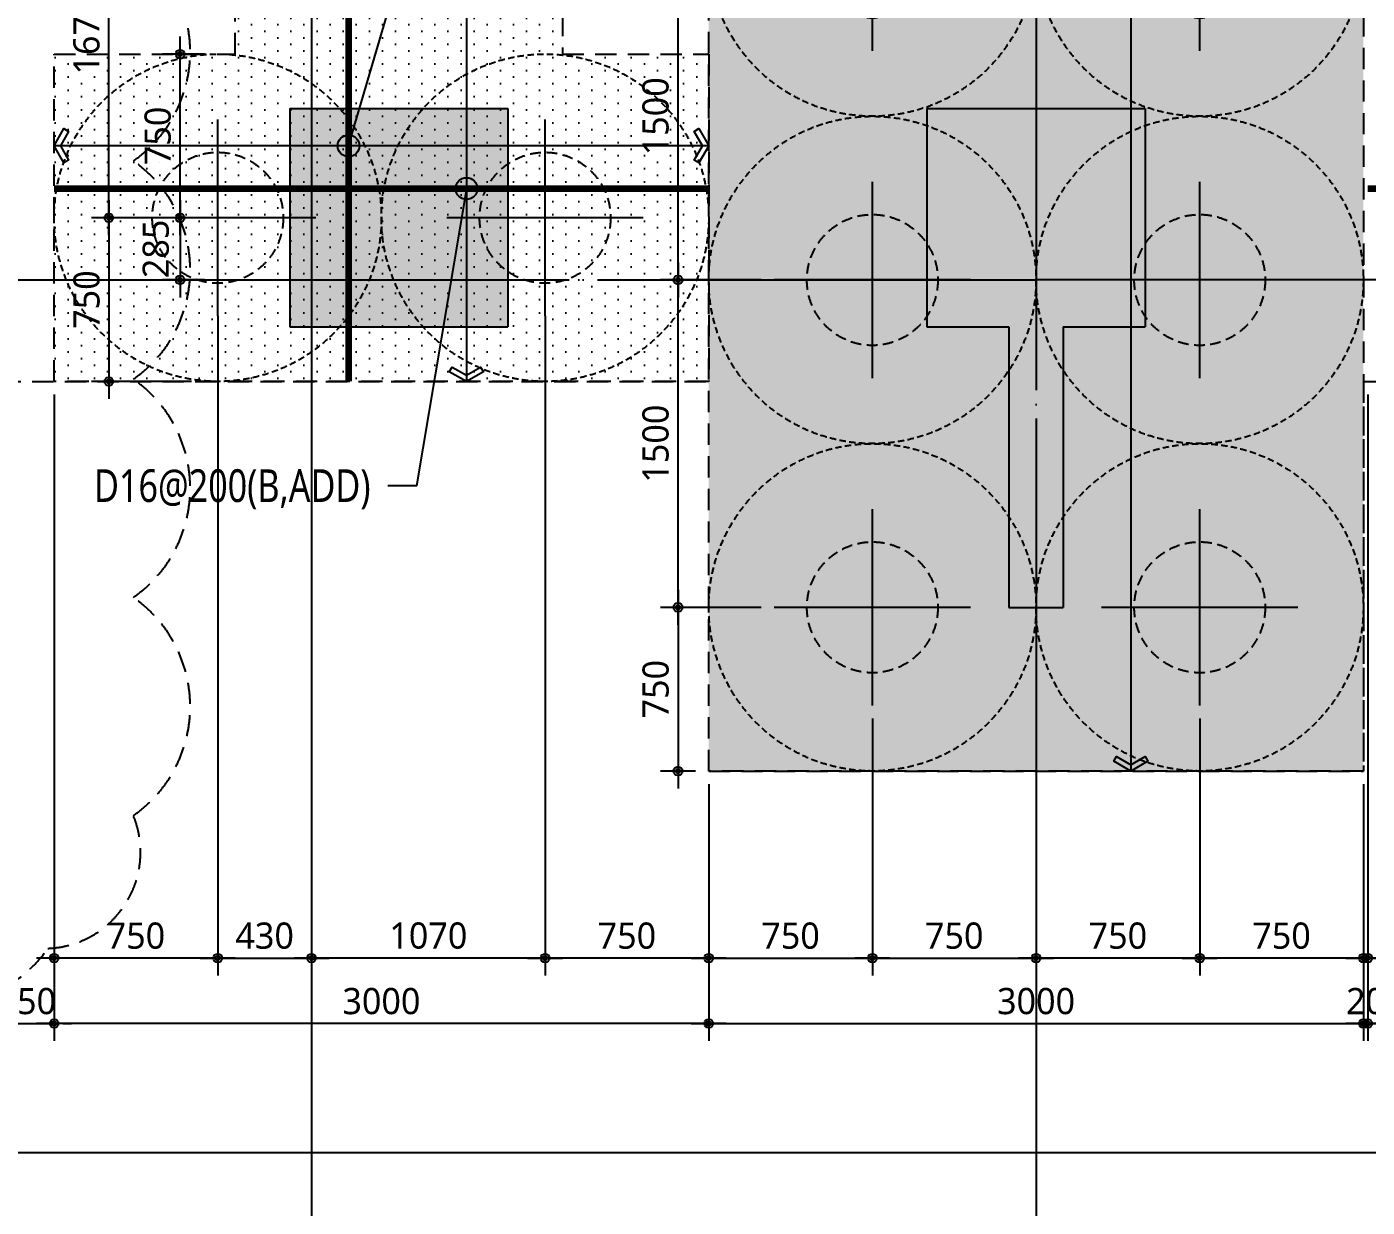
# Model space of a CAD drawing. Header units: millimetres. Extents: x 262481 to 2519995, y -394348 to 364571.
# Drawn here: x 497559 to 503702, y -79860 to -74452 of the extents above; entities that cross this region are included whole.
import ezdxf
from ezdxf.enums import TextEntityAlignment as Align
from ezdxf.xclip import XClip

# ---------------------------------------------------------------- set-up
doc = ezdxf.new("R2010")
doc.units = ezdxf.units.MM
doc.header["$LTSCALE"] = 65
doc.header["$XCLIPFRAME"] = 0
for name, pattern in [('CEN', [62, 60, -1, 0, -1]), ('HID2', [7.5, 6, -1.5]), ('XS-기초$0$CEN', [62, 60, -1, 0, -1]), ('XS-기초$0$HID', [2.3, 1.5, -0.8])]:
    doc.linetypes.add(name, pattern=pattern)
doc.layers.get('Defpoints').update_dxf_attribs({"color": 145})
for name, color, linetype in [('BAR-B', 2, 'HID2'), ('CEN', 1, 'CEN'), ('DIM', 7, 'Continuous'), ('DOT', 3, 'Continuous'), ('LEADER', 7, 'Continuous'), ('T', 1, 'Continuous'), ('XS-기초$0$252', 252, 'Continuous'), ('XS-기초$0$CEN', 1, 'XS-기초$0$CEN'), ('XS-기초$0$PILE', 3, 'XS-기초$0$HID'), ('XS-기초$0$WALL', 11, 'Continuous'), ('XS-기초$0$기초연단', 3, 'Continuous'), ('XS-기초$0$보강구간', 6, 'XS-기초$0$HID')]:
    doc.layers.add(name, color=color, linetype=linetype)
for name, color, linetype, plot in [('DEFPOINT', 144, 'Continuous', False), ('XS-기초$0$0106', 30, 'XS-기초$0$HID', False), ('XS-기초$0$DEFPOINT', 144, 'Continuous', False)]:
    doc.layers.add(name, color=color, linetype=linetype, plot=plot)
doc.styles.add('맑은고딕', font='malgun.ttf')
doc.dimstyles.new('DIM_40', dxfattribs={"dimscale": 40, "dimtxt": 3, "dimasz": 1, "dimexe": 2, "dimexo": 1.5, "dimgap": 1, "dimtad": 1, "dimdec": 0, "dimzin": 0, "dimdsep": 46, "dimtxsty": '맑은고딕', "dimblk1": 'DIMDOT', "dimblk2": 'DIMDOT', "dimsah": 1, "dimcen": 0.09, "dimdle": 2, "dimclrd": 7, "dimclre": 7, "dimclrt": 6, "dimadec": 0, "dimazin": 0, "dimtfac": 1, "dimtdec": 0, "dimtix": 1, "dimtmove": 2, "dimatfit": 3, "dimldrblk": 'DIMDOT', "dimfxl": 0, "dimtolj": 1, "dimtzin": 0, "dimarcsym": 0})

# ---------------------------------------------------------------- blocks, each defined once
blk = doc.blocks.new('XS-기초$0$PILE-600')
at = {"layer": 'XS-기초$0$DEFPOINT', "color": 173, "linetype": 'XS-기초$0$HID', "ltscale": 0.3}
blk.add_circle((0, 0), 750, dxfattribs=at)
at = {"layer": 'XS-기초$0$PILE', "linetype": 'Continuous'}
for p, q in [((0, -450), (0, 450)), ((-450, 0), (450, 0))]:
    blk.add_line(p, q, dxfattribs=at)
at = {"layer": 'XS-기초$0$PILE', "ltscale": 0.5}
blk.add_circle((0, 0), 300, dxfattribs=at)
blk = doc.blocks.new('XS-기초$0$A$C762E058C')
at = {"layer": 'XS-기초$0$252'}
h = blk.add_hatch(color=256, dxfattribs=at)
h.dxf.hatch_style = 1
h.paths.add_polyline_path([(124805, -55785), (124805, -55985), (123925, -55985), (123925, -56285), (125305, -56285), (125305, -57445), (126255, -57445), (126255, -63825), (124900, -63825), (124900, -64125), (125200, -64125), (125200, -64625), (125700, -64625), (125700, -64125), (126255, -64125), (126255, -65410), (126505, -65410), (126505, -64125), (127860, -64125), (127860, -63825), (126505, -63825), (126505, -57445), (127455, -57445), (127455, -56285), (128835, -56285), (128835, -55985), (127155, -55985), (127155, -57145), (126380, -57145), (125605, -57145), (125605, -55985), (125605, -55785)])
h.paths.add_polyline_path([(106100, -55300), (105300, -55300), (105300, -55800), (106100, -55800)])
h.paths.add_polyline_path([(105600, -63900), (105800, -63900), (105800, -65410), (106100, -65410), (106100, -64125), (107400, -64125), (107400, -63825), (106100, -63825), (106100, -60730), (109280, -60730), (109280, -60480), (106100, -60480), (106100, -56285), (106915, -56285), (106915, -55985), (105800, -55985), (105800, -63100), (105600, -63100)])
h.paths.add_polyline_path([(133680, -63250), (133480, -63250), (133480, -55950), (133680, -55950), (133680, -55150), (133480, -55150), (133480, -54495), (133180, -54495), (133180, -55985), (132365, -55985), (132365, -56285), (133180, -56285), (133180, -60480), (130000, -60480), (130000, -60730), (133180, -60730), (133180, -63825), (131880, -63825), (131880, -64125), (133180, -64125), (133180, -65410), (133480, -65410), (133480, -64050), (133680, -64050)])
h.paths.add_polyline_path([(117700, -64625), (117700, -63825), (117200, -63825), (117200, -64625)], flags=17)
h.paths.add_polyline_path([(109700, -63825), (109200, -63825), (108910, -63825), (108910, -64125), (109200, -64125), (109200, -64625), (109700, -64625)])
h.paths.add_polyline_path([(124075, -54635), (124375, -54635), (124375, -46185), (117850, -46185), (117850, -45985), (117050, -45985), (117050, -46185), (116075, -46185), (116075, -46485), (116525, -46485), (116525, -49385), (116825, -49385), (116825, -46485), (121375, -46485), (121375, -49085), (117935, -49085), (117935, -49385), (121850, -49385), (121850, -49085), (121675, -49085), (121675, -46485), (124075, -46485), (124075, -49085), (123420, -49085), (123420, -49385), (124075, -49385), (124075, -51585), (123475, -51585), (123475, -51885), (124075, -51885), (124075, -54185), (119175, -54185), (119175, -51885), (119875, -51885), (119875, -51585), (118875, -51585), (118875, -54185), (116525, -54185), (116525, -54485), (124075, -54485)])
h.paths.add_polyline_path([(120965, -51885), (122285, -51885), (122285, -51585), (120965, -51585)], flags=17)
h.paths.add_polyline_path([(114725, -53185), (113725, -53185), (113725, -53885), (110505, -53885), (110505, -53185), (109505, -53185), (109505, -53885), (108085, -53885), (108085, -53185), (107085, -53185), (107085, -53885), (105800, -53885), (105800, -54185), (114725, -54185)])
h.paths.add_polyline_path([(113025, -65410), (112775, -65410), (112775, -64125), (111420, -64125), (111420, -63825), (112775, -63825), (112775, -57445), (111825, -57445), (111825, -56285), (110445, -56285), (110445, -55985), (112125, -55985), (112125, -57145), (112900, -57145), (113675, -57145), (113675, -55985), (115355, -55985), (115355, -56285), (113975, -56285), (113975, -57445), (113025, -57445), (113025, -63825), (114380, -63825), (114380, -64125), (113025, -64125)])
h.paths.add_polyline_path([(119765, -65410), (119515, -65410), (119515, -64125), (118400, -64125), (118400, -63825), (119515, -63825), (119515, -60730), (116520, -60730), (116520, -60480), (119515, -60480), (119515, -56285), (118885, -56285), (118885, -55985), (119640, -55985), (120395, -55985), (120395, -56285), (119765, -56285), (119765, -60480), (122760, -60480), (122760, -60730), (119765, -60730), (119765, -63825), (120880, -63825), (120880, -64125), (119765, -64125)])
h.paths.add_polyline_path([(122390, -64125), (122390, -63825), (122790, -63825), (122790, -64125)])
h.paths.add_polyline_path([(122510, -63125), (122760, -63125), (122760, -61590), (122510, -61590)], flags=17)
h.paths.add_polyline_path([(122510, -56985), (122760, -56985), (122760, -57815), (122510, -57815)], flags=17)
h.paths.add_polyline_path([(121905, -56285), (122705, -56285), (122705, -55985), (121905, -55985)])
h.paths.add_polyline_path([(130370, -64125), (130370, -63825), (129970, -63825), (129970, -64125)])
h.paths.add_polyline_path([(130250, -63125), (130000, -63125), (130000, -61590), (130250, -61590)])
h.paths.add_polyline_path([(130250, -56985), (130000, -56985), (130000, -57815), (130250, -57815)])
h.paths.add_polyline_path([(130855, -56285), (130055, -56285), (130055, -55985), (130855, -55985)], flags=17)
h.paths.add_polyline_path([(116890, -64125), (116890, -63825), (116490, -63825), (116490, -64125)])
h.paths.add_polyline_path([(116770, -63125), (116520, -63125), (116520, -61590), (116770, -61590)])
h.paths.add_polyline_path([(116770, -56985), (116520, -56985), (116520, -57815), (116770, -57815)])
h.paths.add_polyline_path([(117375, -56285), (116575, -56285), (116575, -55985), (117375, -55985)])
h.paths.add_polyline_path([(109030, -63125), (109280, -63125), (109280, -61590), (109030, -61590)], flags=17)
h.paths.add_polyline_path([(109030, -56985), (109280, -56985), (109280, -57815), (109030, -57815)], flags=17)
h.paths.add_polyline_path([(108425, -56285), (109225, -56285), (109225, -55985), (108425, -55985)])
h.paths.add_polyline_path([(125850, -47200), (125050, -47200), (125050, -47700), (125850, -47700)])
h.paths.add_polyline_path([(114725, -50300), (113725, -50300), (113725, -51300), (114725, -51300)])
h.paths.add_polyline_path([(110505, -50300), (109505, -50300), (109505, -51300), (110505, -51300)])
h.paths.add_polyline_path([(108085, -50300), (107085, -50300), (107085, -51300), (108085, -51300)])
h.paths.add_polyline_path([(110505, -45410), (109505, -45410), (109505, -44410), (110505, -44410)])
h.paths.add_polyline_path([(108085, -45410), (107085, -45410), (107085, -44410), (108085, -44410)])
h.paths.add_polyline_path([(110505, -48330), (109505, -48330), (109505, -47330), (110505, -47330), (110505, -47705), (113005, -47705), (113005, -46805), (114425, -46805), (114425, -45775), (114725, -45775), (114725, -47105), (113305, -47105), (113305, -47830), (113305, -48555), (114725, -48555), (114725, -49850), (114425, -49850), (114425, -48855), (113005, -48855), (113005, -47955), (110505, -47955)])
h.paths.add_polyline_path([(108085, -48330), (107085, -48330), (107085, -47955), (105800, -47955), (105800, -47705), (107085, -47705), (107085, -47330), (108085, -47330)])
h.paths.add_polyline_path([(113725, -44360), (113725, -44610), (113095, -44610), (113095, -44360)])
h.paths.add_polyline_path([(114425, -43755), (114425, -44555), (114725, -44555), (114725, -43755)])
h.paths.add_polyline_path([(133850, -47200), (133050, -47200), (133050, -47700), (133850, -47700)])
h.paths.add_polyline_path([(125850, -39100), (125050, -39100), (125050, -39600), (125850, -39600)])
h.paths.add_polyline_path([(117850, -39100), (117050, -39100), (117050, -39600), (117850, -39600)], flags=17)
h.paths.add_polyline_path([(117485, -34200), (117485, -34500), (118975, -34500), (118975, -36300), (116075, -36300), (116075, -36600), (119275, -36600), (119275, -29350), (105800, -29350), (105800, -29650), (107085, -29650), (107085, -30350), (108085, -30350), (108085, -29650), (109505, -29650), (109505, -30350), (110505, -30350), (110505, -29650), (114425, -29650), (114425, -30465), (114725, -30465), (114725, -29650), (116075, -29650), (116075, -35190), (116375, -35190), (116375, -29650), (118975, -29650), (118975, -34200)])
h.paths.add_polyline_path([(110505, -41290), (109505, -41290), (109505, -42290), (110505, -42290), (110505, -41915), (114425, -41915), (114425, -42545), (114725, -42545), (114725, -41790), (114725, -41035), (114425, -41035), (114425, -41665), (110505, -41665)])
h.paths.add_polyline_path([(108085, -41290), (107085, -41290), (107085, -41665), (105800, -41665), (105800, -41915), (107085, -41915), (107085, -42290), (108085, -42290)])
h.paths.add_polyline_path([(110505, -38170), (109505, -38170), (109505, -39170), (110505, -39170)])
h.paths.add_polyline_path([(108085, -38170), (107085, -38170), (107085, -39170), (108085, -39170)])
h.paths.add_polyline_path([(110505, -36250), (109505, -36250), (109505, -35250), (110505, -35250), (110505, -35625), (113005, -35625), (113005, -34725), (114425, -34725), (114425, -33695), (114725, -33695), (114725, -35025), (113305, -35025), (113305, -35750), (113305, -36475), (114725, -36475), (114725, -37805), (114425, -37805), (114425, -36775), (113005, -36775), (113005, -35875), (110505, -35875)])
h.paths.add_polyline_path([(108085, -36250), (107085, -36250), (107085, -35875), (105800, -35875), (105800, -35625), (107085, -35625), (107085, -35250), (108085, -35250)])
h.paths.add_polyline_path([(110505, -33330), (109505, -33330), (109505, -32330), (110505, -32330)], flags=17)
h.paths.add_polyline_path([(108085, -33330), (107085, -33330), (107085, -32330), (108085, -32330)], flags=17)
h.paths.add_polyline_path([(113725, -39220), (113725, -38970), (113095, -38970), (113095, -39220)])
h.paths.add_polyline_path([(114425, -39825), (114425, -39025), (114725, -39025), (114725, -39825)])
h.paths.add_polyline_path([(113725, -32280), (113725, -32530), (113095, -32530), (113095, -32280)], flags=17)
h.paths.add_polyline_path([(114425, -31675), (114425, -32475), (114725, -32475), (114725, -31675)], flags=17)
edge = h.paths.add_edge_path()
edge.add_line((121375, -49385), (121850, -49385))
edge.add_line((116075, -34200), (116075, -34500))
blk = doc.blocks.new('XS-기초')
at = {"layer": 'XS-기초$0$0106'}
blk.add_lwpolyline([(222547.3, 168078.4, 0.520567), (222547.3, 167078.4, 0.520567), (223155.3, 166686.4, 0.520567), (224155.3, 166686.4, 0.520567), (225155.3, 166686.4, 0.520567), (226155.3, 166686.4, 0.520567), (227155.3, 166686.4, 0.520567), (228155.3, 166686.4, 0.520567), (229155.3, 166686.4, 0.520567), (230155.3, 166686.4, 0.520567), (231155.3, 166686.4, 0.520567)], format="xyb", dxfattribs=at)
at = {"layer": 'XS-기초$0$CEN'}
for p, q in [((225610, 168590), (225610, 162550)), ((228850, 165870), (224110, 165870)), ((233035, 162550), (224110, 162550)), ((233035, 162550), (224110, 162550)), ((225610, 156510), (225610, 162550))]:
    blk.add_line(p, q, dxfattribs=at)
at = {"layer": 'XS-기초$0$WALL'}
for p, q in [((226395, 165970), (225395, 165970)), ((225395, 165970), (225395, 164970)), ((226395, 165970), (226395, 164970)), ((226395, 164970), (225395, 164970)), ((226395, 163050), (225395, 163050)), ((225395, 163050), (225395, 162675)), ((226395, 163050), (226395, 162050)), ((224110, 162675), (224110, 162425)), ((225395, 162675), (224110, 162675)), ((225395, 162425), (224110, 162425)), ((225395, 162425), (225395, 162050)), ((226395, 162050), (225395, 162050))]:
    blk.add_line(p, q, dxfattribs=at)
at = {"layer": 'XS-기초$0$기초연단', "linetype": 'XS-기초$0$HID'}
for p, q in [((225145, 167300), (225145, 164050)), ((223360, 164050), (225145, 164050)), ((223360, 164050), (223360, 161050)), ((225145, 161050), (223360, 161050)), ((225145, 161050), (225145, 158010))]:
    blk.add_line(p, q, dxfattribs=at)
at = {"layer": 'XS-기초$0$보강구간'}
blk.add_lwpolyline([(226645, 164720), (226645, 164050), (225145, 164050), (225145, 167050), (226645, 167050), (226645, 166220), (229815, 166220), (229815, 164720), (226645, 164720)], dxfattribs=at)
blk.add_lwpolyline([(223360, 161050), (223360, 164050), (230860, 164050), (230860, 161050)], close=True, dxfattribs=at)
at = {"layer": 'XS-기초$0$252'}
blk.add_blockref('XS-기초$0$A$C762E058C', (118310, 198300), dxfattribs=at)
at = {"layer": 'XS-기초$0$PILE'}
for p in [(225895, 166300), (225895, 164800), (224110, 163300), (225610, 163300), (227110, 163300), (224110, 161800), (225610, 161800), (227110, 161800)]:
    blk.add_blockref('XS-기초$0$PILE-600', p, dxfattribs=at)
blk = doc.blocks.new('DIMDOT')
at = {"layer": 'DIM', "linetype": 'Continuous'}
blk.add_line((-2, 0), (2, 0), dxfattribs=at)
for radius in [0.5, 0.25]:
    blk.add_circle((0, 0), radius, dxfattribs=at)
blk = doc.blocks.new('*D740')
at = {"layer": 'Defpoints', "color": 0, "linetype": 'Continuous', "transparency": 16777216}
for p in [(500684.3, -77861.6), (503684.3, -77861.6), (503684.3, -79018.5)]:
    blk.add_point(p, dxfattribs=at)
at = {"layer": 'DIM', "color": 7, "linetype": 'Continuous', "lineweight": -2, "transparency": 16777216}
for p, q in [((500684.3, -77921.6), (500684.3, -79098.5)), ((503684.3, -77921.6), (503684.3, -79098.5)), ((500724.3, -79018.5), (503644.3, -79018.5))]:
    blk.add_line(p, q, dxfattribs=at)
at = {"layer": 'DIM', "color": 7, "linetype": 'Continuous', "lineweight": -2, "transparency": 16777216, "xscale": 40, "yscale": 40, "zscale": 40, "rotation": 180}
blk.add_blockref('DIMDOT', (500684.3, -79018.5), dxfattribs=at)
at = {"layer": 'DIM', "color": 7, "linetype": 'Continuous', "lineweight": -2, "transparency": 16777216, "xscale": 40, "yscale": 40, "zscale": 40}
blk.add_blockref('DIMDOT', (503684.3, -79018.5), dxfattribs=at)
at = {"layer": 'DIM', "color": 6, "linetype": 'Continuous', "transparency": 16777216, "insert": (502184.3, -78916.5), "char_height": 120, "attachment_point": 5, "style": '맑은고딕'}
blk.add_mtext('\\A1;3000', dxfattribs=at)
blk = doc.blocks.new('*D741')
at = {"layer": 'Defpoints', "color": 0, "linetype": 'Continuous', "transparency": 16777216}
for p in [(501434.3, -77561.6), (500684.3, -77861.6), (501434.3, -78718.5)]:
    blk.add_point(p, dxfattribs=at)
at = {"layer": 'DIM', "color": 7, "linetype": 'Continuous', "lineweight": -2, "transparency": 16777216}
for p, q in [((501434.3, -77621.6), (501434.3, -78798.5)), ((500684.3, -77921.6), (500684.3, -78798.5)), ((500724.3, -78718.5), (501394.3, -78718.5))]:
    blk.add_line(p, q, dxfattribs=at)
at = {"layer": 'DIM', "color": 7, "linetype": 'Continuous', "lineweight": -2, "transparency": 16777216, "xscale": 40, "yscale": 40, "zscale": 40, "rotation": 180}
blk.add_blockref('DIMDOT', (500684.3, -78718.5), dxfattribs=at)
at = {"layer": 'DIM', "color": 7, "linetype": 'Continuous', "lineweight": -2, "transparency": 16777216, "xscale": 40, "yscale": 40, "zscale": 40}
blk.add_blockref('DIMDOT', (501434.3, -78718.5), dxfattribs=at)
at = {"layer": 'DIM', "color": 6, "linetype": 'Continuous', "transparency": 16777216, "insert": (501059.3, -78616.5), "char_height": 120, "attachment_point": 5, "style": '맑은고딕'}
blk.add_mtext('\\A1;750', dxfattribs=at)
blk = doc.blocks.new('*D742')
at = {"layer": 'Defpoints', "color": 0, "linetype": 'Continuous', "transparency": 16777216}
for p in [(502934.3, -77561.6), (503684.3, -77861.6), (502934.3, -78718.5)]:
    blk.add_point(p, dxfattribs=at)
at = {"layer": 'DIM', "color": 7, "linetype": 'Continuous', "lineweight": -2, "transparency": 16777216}
for p, q in [((502934.3, -77621.6), (502934.3, -78798.5)), ((503684.3, -77921.6), (503684.3, -78798.5)), ((503644.3, -78718.5), (502974.3, -78718.5))]:
    blk.add_line(p, q, dxfattribs=at)
at = {"layer": 'DIM', "color": 7, "linetype": 'Continuous', "lineweight": -2, "transparency": 16777216, "xscale": 40, "yscale": 40, "zscale": 40, "rotation": 180}
blk.add_blockref('DIMDOT', (502934.3, -78718.5), dxfattribs=at)
at = {"layer": 'DIM', "color": 7, "linetype": 'Continuous', "lineweight": -2, "transparency": 16777216, "xscale": 40, "yscale": 40, "zscale": 40}
blk.add_blockref('DIMDOT', (503684.3, -78718.5), dxfattribs=at)
at = {"layer": 'DIM', "color": 6, "linetype": 'Continuous', "transparency": 16777216, "insert": (503309.3, -78616.5), "char_height": 120, "attachment_point": 5, "style": '맑은고딕'}
blk.add_mtext('\\A1;750', dxfattribs=at)
blk = doc.blocks.new('*D743')
at = {"layer": 'Defpoints', "color": 0, "linetype": 'Continuous', "transparency": 16777216}
for p in [(502934.3, -77561.6), (502184.3, -77861.6), (502184.3, -78718.5)]:
    blk.add_point(p, dxfattribs=at)
at = {"layer": 'DIM', "color": 7, "linetype": 'Continuous', "lineweight": -2, "transparency": 16777216}
for p, q in [((502934.3, -77621.6), (502934.3, -78798.5)), ((502184.3, -77921.6), (502184.3, -78798.5)), ((502894.3, -78718.5), (502224.3, -78718.5))]:
    blk.add_line(p, q, dxfattribs=at)
at = {"layer": 'DIM', "color": 7, "linetype": 'Continuous', "lineweight": -2, "transparency": 16777216, "xscale": 40, "yscale": 40, "zscale": 40, "rotation": 180}
blk.add_blockref('DIMDOT', (502184.3, -78718.5), dxfattribs=at)
at = {"layer": 'DIM', "color": 7, "linetype": 'Continuous', "lineweight": -2, "transparency": 16777216, "xscale": 40, "yscale": 40, "zscale": 40}
blk.add_blockref('DIMDOT', (502934.3, -78718.5), dxfattribs=at)
at = {"layer": 'DIM', "color": 6, "linetype": 'Continuous', "transparency": 16777216, "insert": (502559.3, -78616.5), "char_height": 120, "attachment_point": 5, "style": '맑은고딕'}
blk.add_mtext('\\A1;750', dxfattribs=at)
blk = doc.blocks.new('*D744')
at = {"layer": 'Defpoints', "color": 0, "linetype": 'Continuous', "transparency": 16777216}
for p in [(502184.3, -77561.6), (501434.3, -77861.6), (502184.3, -78718.5)]:
    blk.add_point(p, dxfattribs=at)
at = {"layer": 'DIM', "color": 7, "linetype": 'Continuous', "lineweight": -2, "transparency": 16777216}
for p, q in [((502184.3, -77621.6), (502184.3, -78798.5)), ((501434.3, -77921.6), (501434.3, -78798.5)), ((501474.3, -78718.5), (502144.3, -78718.5))]:
    blk.add_line(p, q, dxfattribs=at)
at = {"layer": 'DIM', "color": 7, "linetype": 'Continuous', "lineweight": -2, "transparency": 16777216, "xscale": 40, "yscale": 40, "zscale": 40, "rotation": 180}
blk.add_blockref('DIMDOT', (501434.3, -78718.5), dxfattribs=at)
at = {"layer": 'DIM', "color": 7, "linetype": 'Continuous', "lineweight": -2, "transparency": 16777216, "xscale": 40, "yscale": 40, "zscale": 40}
blk.add_blockref('DIMDOT', (502184.3, -78718.5), dxfattribs=at)
at = {"layer": 'DIM', "color": 6, "linetype": 'Continuous', "transparency": 16777216, "insert": (501809.3, -78616.5), "char_height": 120, "attachment_point": 5, "style": '맑은고딕'}
blk.add_mtext('\\A1;750', dxfattribs=at)
blk = doc.blocks.new('*D763')
at = {"layer": 'Defpoints', "color": 0, "linetype": 'Continuous', "transparency": 16777216}
for p in [(504454.3, -75776.6), (503704.3, -76076.6), (503704.3, -78718.5)]:
    blk.add_point(p, dxfattribs=at)
at = {"layer": 'DIM', "color": 7, "linetype": 'Continuous', "lineweight": -2, "transparency": 16777216}
for p, q in [((504454.3, -75836.6), (504454.3, -78798.5)), ((503704.3, -76136.6), (503704.3, -78798.5)), ((504414.3, -78718.5), (503744.3, -78718.5))]:
    blk.add_line(p, q, dxfattribs=at)
at = {"layer": 'DIM', "color": 7, "linetype": 'Continuous', "lineweight": -2, "transparency": 16777216, "xscale": 40, "yscale": 40, "zscale": 40, "rotation": 180}
blk.add_blockref('DIMDOT', (503704.3, -78718.5), dxfattribs=at)
at = {"layer": 'DIM', "color": 7, "linetype": 'Continuous', "lineweight": -2, "transparency": 16777216, "xscale": 40, "yscale": 40, "zscale": 40}
blk.add_blockref('DIMDOT', (504454.3, -78718.5), dxfattribs=at)
at = {"layer": 'DIM', "color": 6, "linetype": 'Continuous', "transparency": 16777216, "insert": (504079.3, -78616.5), "char_height": 120, "attachment_point": 5, "style": '맑은고딕'}
blk.add_mtext('\\A1;750', dxfattribs=at)
blk = doc.blocks.new('*D764')
at = {"layer": 'Defpoints', "color": 0, "linetype": 'Continuous', "transparency": 16777216}
for p in [(503704.3, -76076.6), (506704.3, -76076.6), (503704.3, -79018.5)]:
    blk.add_point(p, dxfattribs=at)
at = {"layer": 'DIM', "color": 7, "linetype": 'Continuous', "lineweight": -2, "transparency": 16777216}
for p, q in [((503704.3, -76136.6), (503704.3, -79098.5)), ((506704.3, -76136.6), (506704.3, -79098.5)), ((506664.3, -79018.5), (503744.3, -79018.5))]:
    blk.add_line(p, q, dxfattribs=at)
at = {"layer": 'DIM', "color": 7, "linetype": 'Continuous', "lineweight": -2, "transparency": 16777216, "xscale": 40, "yscale": 40, "zscale": 40, "rotation": 180}
blk.add_blockref('DIMDOT', (503704.3, -79018.5), dxfattribs=at)
at = {"layer": 'DIM', "color": 7, "linetype": 'Continuous', "lineweight": -2, "transparency": 16777216, "xscale": 40, "yscale": 40, "zscale": 40}
blk.add_blockref('DIMDOT', (506704.3, -79018.5), dxfattribs=at)
at = {"layer": 'DIM', "color": 6, "linetype": 'Continuous', "transparency": 16777216, "insert": (505204.3, -78916.5), "char_height": 120, "attachment_point": 5, "style": '맑은고딕'}
blk.add_mtext('\\A1;3000', dxfattribs=at)
blk = doc.blocks.new('*D819')
at = {"layer": 'Defpoints', "color": 0, "linetype": 'Continuous', "transparency": 16777216}
for p in [(497935.5, -73656.6), (498814.3, -73656.6), (498434.3, -75326.6)]:
    blk.add_point(p, dxfattribs=at)
at = {"layer": 'DIM', "color": 7, "linetype": 'Continuous', "lineweight": -2, "transparency": 16777216}
for p, q in [((498754.3, -73656.6), (497855.5, -73656.6)), ((497935.5, -75286.6), (497935.5, -73696.6)), ((498374.3, -75326.6), (497855.5, -75326.6))]:
    blk.add_line(p, q, dxfattribs=at)
at = {"layer": 'DIM', "color": 7, "linetype": 'Continuous', "lineweight": -2, "transparency": 16777216, "xscale": 40, "yscale": 40, "zscale": 40}
for p, rotation in [((497935.5, -73656.6), 90), ((497935.5, -75326.6), 270)]:
    blk.add_blockref('DIMDOT', p, dxfattribs=dict(at, rotation=rotation))
at = {"layer": 'DIM', "color": 6, "linetype": 'Continuous', "transparency": 16777216, "insert": (497833.2, -74491.6), "char_height": 120, "attachment_point": 5, "rotation": 90, "style": '맑은고딕'}
blk.add_mtext('\\A1;1670', dxfattribs=at)
blk = doc.blocks.new('*D825')
at = {"layer": 'Defpoints', "color": 0, "linetype": 'Continuous', "transparency": 16777216}
for p in [(498374.3, -75326.6), (497935.5, -76076.6), (498374.3, -76076.6)]:
    blk.add_point(p, dxfattribs=at)
at = {"layer": 'DIM', "color": 7, "linetype": 'Continuous', "lineweight": -2, "transparency": 16777216}
for p, q in [((498314.3, -75326.6), (497855.5, -75326.6)), ((497935.5, -75366.6), (497935.5, -76036.6)), ((498314.3, -76076.6), (497855.5, -76076.6))]:
    blk.add_line(p, q, dxfattribs=at)
at = {"layer": 'DIM', "color": 7, "linetype": 'Continuous', "lineweight": -2, "transparency": 16777216, "xscale": 40, "yscale": 40, "zscale": 40}
for p, rotation in [((497935.5, -75326.6), 90), ((497935.5, -76076.6), 270)]:
    blk.add_blockref('DIMDOT', p, dxfattribs=dict(at, rotation=rotation))
at = {"layer": 'DIM', "color": 6, "linetype": 'Continuous', "transparency": 16777216, "insert": (497833.5, -75701.6), "char_height": 120, "attachment_point": 5, "rotation": 90, "style": '맑은고딕'}
blk.add_mtext('\\A1;750', dxfattribs=at)
blk = doc.blocks.new('*D826')
at = {"layer": 'Defpoints', "color": 0, "linetype": 'Continuous', "transparency": 16777216}
for p in [(498261.5, -74576.6), (498434.3, -74576.6), (498434.3, -75326.6)]:
    blk.add_point(p, dxfattribs=at)
at = {"layer": 'DIM', "color": 7, "linetype": 'Continuous', "lineweight": -2, "transparency": 16777216}
for p, q in [((498374.3, -74576.6), (498181.5, -74576.6)), ((498261.5, -75286.6), (498261.5, -74616.6)), ((498374.3, -75326.6), (498181.5, -75326.6))]:
    blk.add_line(p, q, dxfattribs=at)
at = {"layer": 'DIM', "color": 7, "linetype": 'Continuous', "lineweight": -2, "transparency": 16777216, "xscale": 40, "yscale": 40, "zscale": 40}
for p, rotation in [((498261.5, -74576.6), 90), ((498261.5, -75326.6), 270)]:
    blk.add_blockref('DIMDOT', p, dxfattribs=dict(at, rotation=rotation))
at = {"layer": 'DIM', "color": 6, "linetype": 'Continuous', "transparency": 16777216, "insert": (498159.5, -74951.6), "char_height": 120, "attachment_point": 5, "rotation": 90, "style": '맑은고딕'}
blk.add_mtext('\\A1;750', dxfattribs=at)
blk = doc.blocks.new('*D830')
at = {"layer": 'Defpoints', "color": 0, "linetype": 'Continuous', "transparency": 16777216}
for p in [(498434.3, -75326.6), (498261.5, -75611.6), (498434.3, -75611.6)]:
    blk.add_point(p, dxfattribs=at)
at = {"layer": 'DIM', "color": 7, "linetype": 'Continuous', "lineweight": -2, "transparency": 16777216}
for p, q in [((498374.3, -75326.6), (498181.5, -75326.6)), ((498261.5, -75366.6), (498261.5, -75571.6)), ((498374.3, -75611.6), (498181.5, -75611.6))]:
    blk.add_line(p, q, dxfattribs=at)
at = {"layer": 'DIM', "color": 7, "linetype": 'Continuous', "lineweight": -2, "transparency": 16777216, "xscale": 40, "yscale": 40, "zscale": 40}
for p, rotation in [((498261.5, -75326.6), 90), ((498261.5, -75611.6), 270)]:
    blk.add_blockref('DIMDOT', p, dxfattribs=dict(at, rotation=rotation))
at = {"layer": 'DIM', "color": 6, "linetype": 'Continuous', "transparency": 16777216, "insert": (498150.8, -75469.1), "char_height": 120, "attachment_point": 5, "rotation": 90, "style": '맑은고딕'}
blk.add_mtext('\\A1;285', dxfattribs=at)
blk = doc.blocks.new('*D834')
at = {"layer": 'Defpoints', "color": 0, "linetype": 'Continuous', "transparency": 16777216}
for p in [(500984.3, -77111.6), (500543.5, -77861.6), (500684.3, -77861.6)]:
    blk.add_point(p, dxfattribs=at)
at = {"layer": 'DIM', "color": 7, "linetype": 'Continuous', "lineweight": -2, "transparency": 16777216}
for p, q in [((500924.3, -77111.6), (500463.5, -77111.6)), ((500543.5, -77151.6), (500543.5, -77821.6)), ((500624.3, -77861.6), (500463.5, -77861.6))]:
    blk.add_line(p, q, dxfattribs=at)
at = {"layer": 'DIM', "color": 7, "linetype": 'Continuous', "lineweight": -2, "transparency": 16777216, "xscale": 40, "yscale": 40, "zscale": 40}
for p, rotation in [((500543.5, -77111.6), 90), ((500543.5, -77861.6), 270)]:
    blk.add_blockref('DIMDOT', p, dxfattribs=dict(at, rotation=rotation))
at = {"layer": 'DIM', "color": 6, "linetype": 'Continuous', "transparency": 16777216, "insert": (500441.5, -77486.6), "char_height": 120, "attachment_point": 5, "rotation": 90, "style": '맑은고딕'}
blk.add_mtext('\\A1;750', dxfattribs=at)
blk = doc.blocks.new('*D835')
at = {"layer": 'Defpoints', "color": 0, "linetype": 'Continuous', "transparency": 16777216}
for p in [(500543.5, -75611.6), (500984.3, -75611.6), (500984.3, -77111.6)]:
    blk.add_point(p, dxfattribs=at)
at = {"layer": 'DIM', "color": 7, "linetype": 'Continuous', "lineweight": -2, "transparency": 16777216}
for p, q in [((500924.3, -75611.6), (500463.5, -75611.6)), ((500543.5, -77071.6), (500543.5, -75651.6)), ((500924.3, -77111.6), (500463.5, -77111.6))]:
    blk.add_line(p, q, dxfattribs=at)
at = {"layer": 'DIM', "color": 7, "linetype": 'Continuous', "lineweight": -2, "transparency": 16777216, "xscale": 40, "yscale": 40, "zscale": 40}
for p, rotation in [((500543.5, -75611.6), 90), ((500543.5, -77111.6), 270)]:
    blk.add_blockref('DIMDOT', p, dxfattribs=dict(at, rotation=rotation))
at = {"layer": 'DIM', "color": 6, "linetype": 'Continuous', "transparency": 16777216, "insert": (500441.1, -76361.6), "char_height": 120, "attachment_point": 5, "rotation": 90, "style": '맑은고딕'}
blk.add_mtext('\\A1;1500', dxfattribs=at)
blk = doc.blocks.new('*D836')
at = {"layer": 'Defpoints', "color": 0, "linetype": 'Continuous', "transparency": 16777216}
for p in [(500543.5, -74111.6), (500984.3, -74111.6), (500984.3, -75611.6)]:
    blk.add_point(p, dxfattribs=at)
at = {"layer": 'DIM', "color": 7, "linetype": 'Continuous', "lineweight": -2, "transparency": 16777216}
for p, q in [((500924.3, -74111.6), (500463.5, -74111.6)), ((500543.5, -75571.6), (500543.5, -74151.6)), ((500924.3, -75611.6), (500463.5, -75611.6))]:
    blk.add_line(p, q, dxfattribs=at)
at = {"layer": 'DIM', "color": 7, "linetype": 'Continuous', "lineweight": -2, "transparency": 16777216, "xscale": 40, "yscale": 40, "zscale": 40}
for p, rotation in [((500543.5, -74111.6), 90), ((500543.5, -75611.6), 270)]:
    blk.add_blockref('DIMDOT', p, dxfattribs=dict(at, rotation=rotation))
at = {"layer": 'DIM', "color": 6, "linetype": 'Continuous', "transparency": 16777216, "insert": (500441.1, -74861.6), "char_height": 120, "attachment_point": 5, "rotation": 90, "style": '맑은고딕'}
blk.add_mtext('\\A1;1500', dxfattribs=at)
blk = doc.blocks.new('*D1002')
at = {"layer": 'Defpoints', "color": 0, "linetype": 'Continuous', "transparency": 16777216}
for p in [(503704.3, -76076.6), (503684.3, -77861.6), (503704.3, -79018.5)]:
    blk.add_point(p, dxfattribs=at)
at = {"layer": 'DIM', "color": 7, "linetype": 'Continuous', "lineweight": -2, "transparency": 16777216}
for p, q in [((503704.3, -76136.6), (503704.3, -79098.5)), ((503684.3, -77921.6), (503684.3, -79098.5)), ((503644.3, -79018.5), (503604.3, -79018.5)), ((503684.3, -79018.5), (503704.3, -79018.5)), ((503744.3, -79018.5), (503784.3, -79018.5))]:
    blk.add_line(p, q, dxfattribs=at)
at = {"layer": 'DIM', "color": 7, "linetype": 'Continuous', "lineweight": -2, "transparency": 16777216, "xscale": 40, "yscale": 40, "zscale": 40}
blk.add_blockref('DIMDOT', (503684.3, -79018.5), dxfattribs=at)
at = {"layer": 'DIM', "color": 7, "linetype": 'Continuous', "lineweight": -2, "transparency": 16777216, "xscale": 40, "yscale": 40, "zscale": 40, "rotation": 180}
blk.add_blockref('DIMDOT', (503704.3, -79018.5), dxfattribs=at)
at = {"layer": 'DIM', "color": 6, "linetype": 'Continuous', "transparency": 16777216, "insert": (503694.3, -78916.5), "char_height": 120, "attachment_point": 5, "style": '맑은고딕'}
blk.add_mtext('\\A1;20', dxfattribs=at)
blk = doc.blocks.new('*D1011')
at = {"layer": 'Defpoints', "color": 0, "linetype": 'Continuous', "transparency": 16777216}
for p in [(497684.3, -76076.6), (500684.3, -77861.6), (497684.3, -79018.5)]:
    blk.add_point(p, dxfattribs=at)
at = {"layer": 'DIM', "color": 7, "linetype": 'Continuous', "lineweight": -2, "transparency": 16777216}
for p, q in [((497684.3, -76136.6), (497684.3, -79098.5)), ((500684.3, -77921.6), (500684.3, -79098.5)), ((500644.3, -79018.5), (497724.3, -79018.5))]:
    blk.add_line(p, q, dxfattribs=at)
at = {"layer": 'DIM', "color": 7, "linetype": 'Continuous', "lineweight": -2, "transparency": 16777216, "xscale": 40, "yscale": 40, "zscale": 40, "rotation": 180}
blk.add_blockref('DIMDOT', (497684.3, -79018.5), dxfattribs=at)
at = {"layer": 'DIM', "color": 7, "linetype": 'Continuous', "lineweight": -2, "transparency": 16777216, "xscale": 40, "yscale": 40, "zscale": 40}
blk.add_blockref('DIMDOT', (500684.3, -79018.5), dxfattribs=at)
at = {"layer": 'DIM', "color": 6, "linetype": 'Continuous', "transparency": 16777216, "insert": (499184.3, -78916.5), "char_height": 120, "attachment_point": 5, "style": '맑은고딕'}
blk.add_mtext('\\A1;3000', dxfattribs=at)
blk = doc.blocks.new('*D1012')
at = {"layer": 'Defpoints', "color": 0, "linetype": 'Continuous', "transparency": 16777216}
for p in [(497684.3, -76076.6), (497434.3, -77861.6), (497684.3, -79018.5)]:
    blk.add_point(p, dxfattribs=at)
at = {"layer": 'DIM', "color": 7, "linetype": 'Continuous', "lineweight": -2, "transparency": 16777216}
for p, q in [((497684.3, -76136.6), (497684.3, -79098.5)), ((497434.3, -77921.6), (497434.3, -79098.5)), ((497394.3, -79018.5), (497354.3, -79018.5)), ((497434.3, -79018.5), (497684.3, -79018.5)), ((497724.3, -79018.5), (497764.3, -79018.5))]:
    blk.add_line(p, q, dxfattribs=at)
at = {"layer": 'DIM', "color": 7, "linetype": 'Continuous', "lineweight": -2, "transparency": 16777216, "xscale": 40, "yscale": 40, "zscale": 40}
blk.add_blockref('DIMDOT', (497434.3, -79018.5), dxfattribs=at)
at = {"layer": 'DIM', "color": 7, "linetype": 'Continuous', "lineweight": -2, "transparency": 16777216, "xscale": 40, "yscale": 40, "zscale": 40, "rotation": 180}
blk.add_blockref('DIMDOT', (497684.3, -79018.5), dxfattribs=at)
at = {"layer": 'DIM', "color": 6, "linetype": 'Continuous', "transparency": 16777216, "insert": (497559.3, -78916.5), "char_height": 120, "attachment_point": 5, "style": '맑은고딕'}
blk.add_mtext('\\A1;250', dxfattribs=at)
blk = doc.blocks.new('*D1013')
at = {"layer": 'Defpoints', "color": 0, "linetype": 'Continuous', "transparency": 16777216}
for p in [(499934.3, -75776.6), (500684.3, -77861.6), (499934.3, -78718.5)]:
    blk.add_point(p, dxfattribs=at)
at = {"layer": 'DIM', "color": 7, "linetype": 'Continuous', "lineweight": -2, "transparency": 16777216}
for p, q in [((499934.3, -75836.6), (499934.3, -78798.5)), ((500684.3, -77921.6), (500684.3, -78798.5)), ((500644.3, -78718.5), (499974.3, -78718.5))]:
    blk.add_line(p, q, dxfattribs=at)
at = {"layer": 'DIM', "color": 7, "linetype": 'Continuous', "lineweight": -2, "transparency": 16777216, "xscale": 40, "yscale": 40, "zscale": 40, "rotation": 180}
blk.add_blockref('DIMDOT', (499934.3, -78718.5), dxfattribs=at)
at = {"layer": 'DIM', "color": 7, "linetype": 'Continuous', "lineweight": -2, "transparency": 16777216, "xscale": 40, "yscale": 40, "zscale": 40}
blk.add_blockref('DIMDOT', (500684.3, -78718.5), dxfattribs=at)
at = {"layer": 'DIM', "color": 6, "linetype": 'Continuous', "transparency": 16777216, "insert": (500309.3, -78616.5), "char_height": 120, "attachment_point": 5, "style": '맑은고딕'}
blk.add_mtext('\\A1;750', dxfattribs=at)
blk = doc.blocks.new('*D1014')
at = {"layer": 'Defpoints', "color": 0, "linetype": 'Continuous', "transparency": 16777216}
for p in [(498434.3, -75716.6), (498864.3, -75776.6), (498864.3, -78718.5)]:
    blk.add_point(p, dxfattribs=at)
at = {"layer": 'DIM', "color": 7, "linetype": 'Continuous', "lineweight": -2, "transparency": 16777216}
for p, q in [((498434.3, -75776.6), (498434.3, -78798.5)), ((498864.3, -75836.6), (498864.3, -78798.5)), ((498474.3, -78718.5), (498824.3, -78718.5))]:
    blk.add_line(p, q, dxfattribs=at)
at = {"layer": 'DIM', "color": 7, "linetype": 'Continuous', "lineweight": -2, "transparency": 16777216, "xscale": 40, "yscale": 40, "zscale": 40, "rotation": 180}
blk.add_blockref('DIMDOT', (498434.3, -78718.5), dxfattribs=at)
at = {"layer": 'DIM', "color": 7, "linetype": 'Continuous', "lineweight": -2, "transparency": 16777216, "xscale": 40, "yscale": 40, "zscale": 40}
blk.add_blockref('DIMDOT', (498864.3, -78718.5), dxfattribs=at)
at = {"layer": 'DIM', "color": 6, "linetype": 'Continuous', "transparency": 16777216, "insert": (498649.3, -78616.5), "char_height": 120, "attachment_point": 5, "style": '맑은고딕'}
blk.add_mtext('\\A1;430', dxfattribs=at)
blk = doc.blocks.new('*D1015')
at = {"layer": 'Defpoints', "color": 0, "linetype": 'Continuous', "transparency": 16777216}
for p in [(498434.3, -75716.6), (497684.3, -76076.6), (497684.3, -78718.5)]:
    blk.add_point(p, dxfattribs=at)
at = {"layer": 'DIM', "color": 7, "linetype": 'Continuous', "lineweight": -2, "transparency": 16777216}
for p, q in [((498434.3, -75776.6), (498434.3, -78798.5)), ((497684.3, -76136.6), (497684.3, -78798.5)), ((498394.3, -78718.5), (497724.3, -78718.5))]:
    blk.add_line(p, q, dxfattribs=at)
at = {"layer": 'DIM', "color": 7, "linetype": 'Continuous', "lineweight": -2, "transparency": 16777216, "xscale": 40, "yscale": 40, "zscale": 40, "rotation": 180}
blk.add_blockref('DIMDOT', (497684.3, -78718.5), dxfattribs=at)
at = {"layer": 'DIM', "color": 7, "linetype": 'Continuous', "lineweight": -2, "transparency": 16777216, "xscale": 40, "yscale": 40, "zscale": 40}
blk.add_blockref('DIMDOT', (498434.3, -78718.5), dxfattribs=at)
at = {"layer": 'DIM', "color": 6, "linetype": 'Continuous', "transparency": 16777216, "insert": (498059.3, -78616.5), "char_height": 120, "attachment_point": 5, "style": '맑은고딕'}
blk.add_mtext('\\A1;750', dxfattribs=at)
blk = doc.blocks.new('*D1016')
at = {"layer": 'Defpoints', "color": 0, "linetype": 'Continuous', "transparency": 16777216}
for p in [(499934.3, -75716.6), (498864.3, -75776.6), (498864.3, -78718.5)]:
    blk.add_point(p, dxfattribs=at)
at = {"layer": 'DIM', "color": 7, "linetype": 'Continuous', "lineweight": -2, "transparency": 16777216}
for p, q in [((499934.3, -75776.6), (499934.3, -78798.5)), ((498864.3, -75836.6), (498864.3, -78798.5)), ((499894.3, -78718.5), (498904.3, -78718.5))]:
    blk.add_line(p, q, dxfattribs=at)
at = {"layer": 'DIM', "color": 7, "linetype": 'Continuous', "lineweight": -2, "transparency": 16777216, "xscale": 40, "yscale": 40, "zscale": 40, "rotation": 180}
blk.add_blockref('DIMDOT', (498864.3, -78718.5), dxfattribs=at)
at = {"layer": 'DIM', "color": 7, "linetype": 'Continuous', "lineweight": -2, "transparency": 16777216, "xscale": 40, "yscale": 40, "zscale": 40}
blk.add_blockref('DIMDOT', (499934.3, -78718.5), dxfattribs=at)
at = {"layer": 'DIM', "color": 6, "linetype": 'Continuous', "transparency": 16777216, "insert": (499399.3, -78616.2), "char_height": 120, "attachment_point": 5, "style": '맑은고딕'}
blk.add_mtext('\\A1;1070', dxfattribs=at)

msp = doc.modelspace()

# ---------------------------------------------------------------- hatches: boundary and pattern name
at = {"layer": 'DOT'}
h = msp.add_hatch(dxfattribs=at)
h.set_pattern_fill('DOTS', color=256, scale=60, angle=-90, style=0)
h.set_pattern_definition([(270, (337499.29, -300226.65), (60, -30), [0, -60])])
h.paths.add_polyline_path([(503684.3, -77861.6), (500684.3, -77861.6), (500684.3, -70361.6), (503684.3, -70361.6)])
h = msp.add_hatch(dxfattribs=at)
h.set_pattern_fill('DOTS', color=256, scale=60, angle=-90, style=0)
h.set_pattern_definition([(270, (335329.29, -301271.65), (60, -30), [0, -60])])
h.paths.add_polyline_path([(500684.3, -76076.6), (497684.3, -76076.6), (497684.3, -74576.6), (498514.3, -74576.6), (498514.3, -71406.6), (500014.3, -71406.6), (500014.3, -74576.6), (500684.3, -74576.6)])

# ---------------------------------------------------------------- linework, layer by layer
at = {"layer": 'BAR-B', "const_width": 30}
for points in [[(499033.9, -71395.9), (499033.9, -76076.6)], [(500684.3, -75193), (497684.3, -75193)], [(506704.3, -75193), (503704.3, -75193)]]:
    msp.add_lwpolyline(points, dxfattribs=at)
at = {"layer": 'CEN'}
for p, q in [((498864.3, -77111.6), (498864.3, -84111.6)), ((502184.3, -77111.6), (502184.3, -84111.6))]:
    msp.add_line(p, q, dxfattribs=at)
at = {"layer": 'DEFPOINT'}
msp.add_lwpolyline([(492144.3, -56186.6), (523084.3, -56186.6), (523084.3, -79611.6), (492144.3, -79611.6)], close=True, dxfattribs=at)
at = {"layer": 'LEADER'}
for points in [[(502618.3, -70361.6), (502696.3, -70406.2), (502683.9, -70427.9), (502618.3, -70390.4), (502552.7, -70427.9), (502540.2, -70406.3), (502618.3, -70361.6), (502618.3, -77861.6), (502540.2, -77817), (502552.7, -77795.4), (502618.3, -77832.9), (502683.9, -77795.4), (502696.3, -77817.1), (502618.3, -77861.6)], [(499573.6, -71406.6), (499651.5, -71451.2), (499639.1, -71472.9), (499573.6, -71435.4), (499508, -71472.9), (499495.4, -71451.3), (499573.6, -71406.6), (499573.6, -76076.6), (499495.4, -76032), (499508, -76010.4), (499573.6, -76047.9), (499639.1, -76010.4), (499651.5, -76032.1), (499573.6, -76076.6)], [(499033.9, -74997), (499241.2, -74289.8), (499366.6, -74289.8)], [(500684.3, -74996.5), (500639.7, -75074.4), (500618, -75062), (500655.5, -74996.5), (500618, -74930.9), (500639.6, -74918.3), (500684.3, -74996.5), (497684.3, -74996.5), (497728.9, -74918.3), (497750.6, -74930.9), (497713.1, -74996.5), (497750.6, -75062), (497728.8, -75074.4), (497684.3, -74996.5)], [(499574.1, -75193), (499345.5, -76554.1), (499214.3, -76554.1)]]:
    msp.add_lwpolyline(points, dxfattribs=at)
for centre in [(499033.9, -74997), (499574.1, -75193)]:
    msp.add_circle(centre, 50, dxfattribs=at)

# ---------------------------------------------------------------- block references
ref = msp.add_blockref('XS-기초', (664734.3, -301221.6), dxfattribs=dict(rotation=90))
XClip(ref).set_block_clipping_path([(221610.0000000002, 141650.0000000168), (245034.9999999982, 172590.0000000082)])

# ---------------------------------------------------------------- texts
at = {"layer": 'T', "style": '맑은고딕', "width": 0.8}
msp.add_text('D16@200(B,ADD)', height=150, dxfattribs=at).set_placement((497867.6, -76554.1), align=Align.MIDDLE_LEFT)

# ---------------------------------------------------------------- dimensions: what is measured, and where the dimension line sits
at = {"layer": 'DIM', "linetype": 'Continuous'}
for base, p1, p2, angle, picture, middle in [((497935.5, -73656.6), (498434.3, -75326.6), (498814.3, -73656.6), 90, '*D819', (497833.2, -74491.6)), ((500543.5, -74111.6), (500984.3, -75611.6), (500984.3, -74111.6), 90, '*D836', (500441.1, -74861.6)), ((498261.5, -74576.6), (498434.3, -75326.6), (498434.3, -74576.6), 90, '*D826', (498159.5, -74951.6)), ((497935.5, -76076.6), (498374.3, -75326.6), (498374.3, -76076.6), 90, '*D825', (497833.5, -75701.6)), ((500543.5, -75611.6), (500984.3, -77111.6), (500984.3, -75611.6), 90, '*D835', (500441.1, -76361.6)), ((497684.3, -78718.5), (498434.3, -75716.6), (497684.3, -76076.6), 180, '*D1015', (498059.3, -78616.5)), ((498864.3, -78718.5), (499934.3, -75716.6), (498864.3, -75776.6), 180, '*D1016', (499399.3, -78616.2)), ((499934.3, -78718.5), (500684.3, -77861.6), (499934.3, -75776.6), 180, '*D1013', (500309.3, -78616.5)), ((497684.3, -79018.5), (500684.3, -77861.6), (497684.3, -76076.6), 180, '*D1011', (499184.3, -78916.5)), ((503704.3, -79018.5), (503684.3, -77861.6), (503704.3, -76076.6), 180, '*D1002', (503694.3, -78916.5)), ((500543.5, -77861.6), (500984.3, -77111.6), (500684.3, -77861.6), 90, '*D834', (500441.5, -77486.6)), ((502184.3, -78718.5), (502934.3, -77561.6), (502184.3, -77861.6), 180, '*D743', (502559.3, -78616.5)), ((502934.3, -78718.5), (503684.3, -77861.6), (502934.3, -77561.6), 180, '*D742', (503309.3, -78616.5))]:
    dim = msp.add_linear_dim(base=base, p1=p1, p2=p2, angle=angle, dimstyle='DIM_40', override={"dimtix": 1, "dimatfit": 3}, dxfattribs=at)
    dim.commit()
    dim.dimension.update_dxf_attribs({"geometry": picture, "text_midpoint": middle})
dim = msp.add_linear_dim(base=(498261.5, -75611.6), p1=(498434.3, -75326.6), p2=(498434.3, -75611.6), angle=90, dimstyle='DIM_40', override={"dimtix": 1, "dimatfit": 3}, dxfattribs=at)
dim.commit()
dim.dimension.update_dxf_attribs({"geometry": '*D830', "text_midpoint": (498150.8, -75469.1), "dimtype": 160})
for base, p1, p2, picture, middle in [((498864.3, -78718.5), (498434.3, -75716.6), (498864.3, -75776.6), '*D1014', (498649.3, -78616.5)), ((503704.3, -78718.5), (504454.3, -75776.6), (503704.3, -76076.6), '*D763', (504079.3, -78616.5)), ((497684.3, -79018.5), (497434.3, -77861.6), (497684.3, -76076.6), '*D1012', (497559.3, -78916.5)), ((503704.3, -79018.5), (506704.3, -76076.6), (503704.3, -76076.6), '*D764', (505204.3, -78916.5)), ((501434.3, -78718.5), (500684.3, -77861.6), (501434.3, -77561.6), '*D741', (501059.3, -78616.5)), ((502184.3, -78718.5), (501434.3, -77861.6), (502184.3, -77561.6), '*D744', (501809.3, -78616.5)), ((503684.3, -79018.5), (500684.3, -77861.6), (503684.3, -77861.6), '*D740', (502184.3, -78916.5))]:
    dim = msp.add_linear_dim(base=base, p1=p1, p2=p2, dimstyle='DIM_40', override={"dimtix": 1, "dimatfit": 3}, dxfattribs=at)
    dim.commit()
    dim.dimension.update_dxf_attribs({"geometry": picture, "text_midpoint": middle})

doc.saveas('drawing.dxf')
